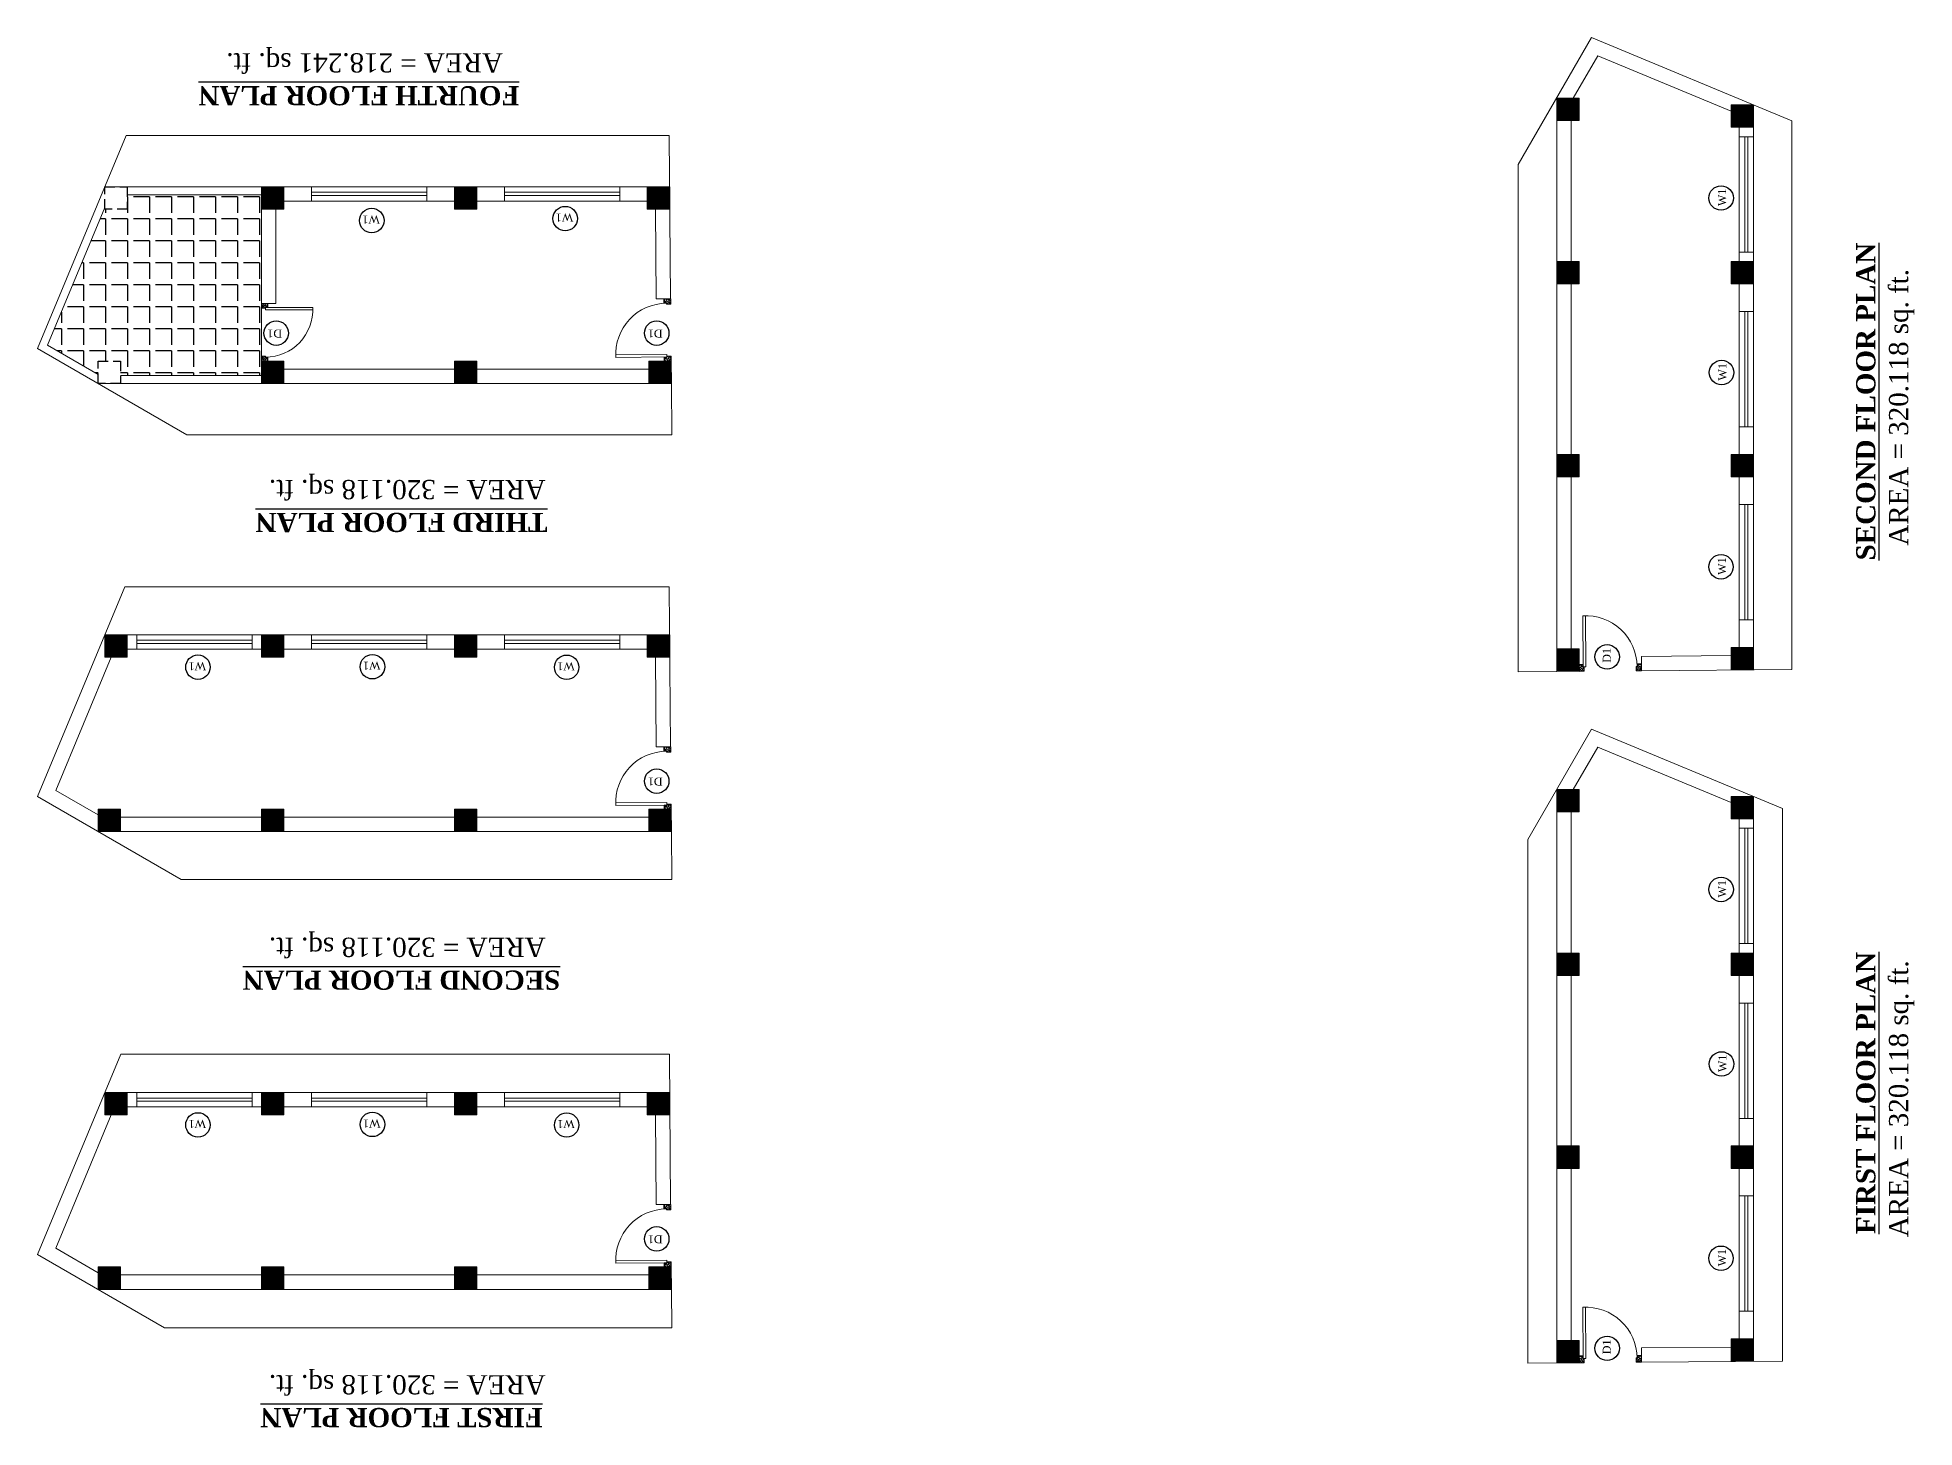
# Model space of a CAD drawing. Header units: inches. Extents: x 20273 to 41102, y -4696 to -1121.
# Drawn here: x 32241 to 33414, y -3314 to -2446 of the extents above; entities that cross this region are included whole.
import ezdxf

# ---------------------------------------------------------------- set-up
doc = ezdxf.new("R2010")
doc.units = ezdxf.units.IN
doc.header["$LTSCALE"] = 5
doc.header["$MEASUREMENT"] = 0
doc.linetypes.add('HIDDEN', pattern=[0.375, 0.25, -0.125])
doc.layers.add('A-WALL', color=7, linetype='Continuous', lineweight=9)
doc.layers.add('DOOR', color=62, linetype='Continuous', lineweight=0)
doc.layers.add('TEXT', color=6, linetype='Continuous')
doc.layers.add('WALL', color=7, linetype='Continuous')
doc.styles.add('ordinary', font='times.ttf')
pattern_1 = [(225, (58756.46304, -6327.00275), (0.08838834765, -0.08838834765), [])]
pattern_2 = [(225, (58756.46304, -6892.73728), (0.08838834765, -0.08838834765), [])]
pattern_3 = [(225, (58756.46304, -6606.83534), (0.08838834765, -0.08838834765), [])]
pattern_4 = [(135, (29525.58807, -29393.44717), (-0.08838834765, -0.08838834765), [])]
pattern_5 = [(135, (29525.58807, -28961.56228), (-0.08838834765, -0.08838834765), [])]

# ---------------------------------------------------------------- blocks, each defined once
blk = doc.blocks.new('A$C27B36B59')
at = {"layer": 'DOOR'}
for p, q in [((0, 4), (0, 0)), ((2.5, 4), (0, 4)), ((0, 0), (3, 0)), ((2.5, 2.5), (2.5, 4)), ((3, 2.5), (2.5, 2.5)), ((3, 0), (3, 2.5))]:
    blk.add_line(p, q, dxfattribs=at)
for centre, radius, start, end in [((-1.4, -0.5), 4.75, 22.1411, 72.838), ((1.3, 2.1), 1.64, 45.138, 144.8948), ((2.2, 0.3), 2.49, 83.3149, 152.658), ((0.1, 0.4), 2.05, 349.4875, 93.6805), ((2, -0.5), 2.01, 58.7447, 166.495), ((-0.1, 0.3), 1.13, 343.542, 86.947), ((2.1, -0.4), 1.17, 38.2816, 160.1519)]:
    blk.add_arc(centre, radius, start, end, dxfattribs=at)
blk = doc.blocks.new('D2')
at = {"layer": 'DOOR'}
for p, q in [((74474, 24047.6), (74474, 24018.1)), ((74474, 24047.6), (74475.5, 24047.6)), ((74475.5, 24047.6), (74475.5, 24018.1))]:
    blk.add_line(p, q, dxfattribs=at)
blk.add_arc((74474, 24047.6), 29.5, 180, 272.9146, dxfattribs=at)
at = {"layer": 'DOOR', "xscale": -1, "rotation": 180}
blk.add_blockref('A$C27B36B59', (74442, 24050.1), dxfattribs=at)
at = {"layer": 'DOOR', "rotation": 180}
blk.add_blockref('A$C27B36B59', (74478, 24050.1), dxfattribs=at)

msp = doc.modelspace()

# ---------------------------------------------------------------- hatches: boundary and pattern name
at = {"layer": 'A-WALL', "ltscale": 5}
h = msp.add_hatch(dxfattribs=at)
h.set_pattern_fill('ANSI31', color=256, angle=90)
h.set_pattern_definition(pattern_5)
h.paths.add_polyline_path([(33190.2, -2484.05), (33190.2, -2498.05), (33204.2, -2498.05), (33204.2, -2484.05)])
h = msp.add_hatch(dxfattribs=at)
h.set_pattern_fill('ANSI31', color=256, angle=90)
h.set_pattern_definition(pattern_5)
h.paths.add_polyline_path([(33299.19, -2488.31), (33299.19, -2502.31), (33313.19, -2502.31), (33313.19, -2488.31)])
h = msp.add_hatch(dxfattribs=at)
h.set_pattern_fill('ANSI31', color=256, angle=180)
h.set_pattern_definition(pattern_1)
h.paths.add_polyline_path([(32395.07, -2539.4), (32381.07, -2539.4), (32381.07, -2553.4), (32395.07, -2553.4)])
h = msp.add_hatch(dxfattribs=at)
h.set_pattern_fill('ANSI31', color=256, angle=180)
h.set_pattern_definition(pattern_1)
h.paths.add_polyline_path([(32515.57, -2539.4), (32501.57, -2539.4), (32501.57, -2553.4), (32515.57, -2553.4)])
h = msp.add_hatch(dxfattribs=at)
h.set_pattern_fill('ANSI31', color=256, angle=180)
h.set_pattern_definition(pattern_1)
h.paths.add_polyline_path([(32636.07, -2539.4), (32622.07, -2539.4), (32622.07, -2553.4), (32636.07, -2553.4)])
h = msp.add_hatch(dxfattribs=at)
h.set_pattern_fill('ANSI31', color=256, angle=90)
h.set_pattern_definition(pattern_5)
h.paths.add_polyline_path([(33204.2, -2586.17), (33190.2, -2586.17), (33190.2, -2600.17), (33204.2, -2600.17)])
h = msp.add_hatch(dxfattribs=at)
h.set_pattern_fill('ANSI31', color=256, angle=90)
h.set_pattern_definition(pattern_5)
h.paths.add_polyline_path([(33313.19, -2600.17), (33313.19, -2586.17), (33299.19, -2586.17), (33299.19, -2600.17)])
h = msp.add_hatch(dxfattribs=at)
h.set_pattern_fill('ANSI31', color=256, angle=180)
h.set_pattern_definition(pattern_1)
h.paths.add_polyline_path([(32395.07, -2648.39), (32381.07, -2648.39), (32381.07, -2662.39), (32395.07, -2662.39)])
h = msp.add_hatch(dxfattribs=at)
h.set_pattern_fill('ANSI31', color=256, angle=180)
h.set_pattern_definition(pattern_1)
h.paths.add_polyline_path([(32501.57, -2648.39), (32501.57, -2662.39), (32515.57, -2662.39), (32515.57, -2648.39)])
h = msp.add_hatch(dxfattribs=at)
h.set_pattern_fill('ANSI31', color=256, angle=180)
h.set_pattern_definition(pattern_1)
h.paths.add_polyline_path([(32623, -2648.39), (32623, -2662.39), (32637, -2662.39), (32637, -2648.39)])
h = msp.add_hatch(dxfattribs=at)
h.set_pattern_fill('ANSI31', color=256, angle=90)
h.set_pattern_definition(pattern_5)
h.paths.add_polyline_path([(33204.2, -2706.67), (33190.2, -2706.67), (33190.2, -2720.67), (33204.2, -2720.67)])
h = msp.add_hatch(dxfattribs=at)
h.set_pattern_fill('ANSI31', color=256, angle=90)
h.set_pattern_definition(pattern_5)
h.paths.add_polyline_path([(33313.19, -2720.67), (33313.19, -2706.67), (33299.19, -2706.67), (33299.19, -2720.67)])
h = msp.add_hatch(dxfattribs=at)
h.set_pattern_fill('ANSI31', color=256, angle=180)
h.set_pattern_definition(pattern_3)
h.paths.add_polyline_path([(32283.21, -2833.23), (32297.21, -2833.23), (32297.21, -2819.23), (32283.21, -2819.23)])
h = msp.add_hatch(dxfattribs=at)
h.set_pattern_fill('ANSI31', color=256, angle=180)
h.set_pattern_definition(pattern_3)
h.paths.add_polyline_path([(32395.07, -2819.23), (32381.07, -2819.23), (32381.07, -2833.23), (32395.07, -2833.23)])
h = msp.add_hatch(dxfattribs=at)
h.set_pattern_fill('ANSI31', color=256, angle=180)
h.set_pattern_definition(pattern_3)
h.paths.add_polyline_path([(32515.57, -2819.23), (32501.57, -2819.23), (32501.57, -2833.23), (32515.57, -2833.23)])
h = msp.add_hatch(dxfattribs=at)
h.set_pattern_fill('ANSI31', color=256, angle=180)
h.set_pattern_definition(pattern_3)
h.paths.add_polyline_path([(32636.07, -2819.23), (32622.07, -2819.23), (32622.07, -2833.23), (32636.07, -2833.23)])
h = msp.add_hatch(dxfattribs=at)
h.set_pattern_fill('ANSI31', color=256, angle=90)
h.set_pattern_definition(pattern_5)
h.paths.add_polyline_path([(33204.2, -2828.1), (33190.2, -2828.1), (33190.2, -2842.1), (33204.2, -2842.1)])
h = msp.add_hatch(dxfattribs=at)
h.set_pattern_fill('ANSI31', color=256, angle=90)
h.set_pattern_definition(pattern_5)
h.paths.add_polyline_path([(33313.19, -2827.17), (33299.19, -2827.17), (33299.19, -2841.17), (33313.19, -2841.17)])
h = msp.add_hatch(dxfattribs=at)
h.set_pattern_fill('ANSI31', color=256, angle=90)
h.set_pattern_definition(pattern_4)
h.paths.add_polyline_path([(33190.2, -2915.94), (33190.2, -2929.94), (33204.2, -2929.94), (33204.2, -2915.94)])
h = msp.add_hatch(dxfattribs=at)
h.set_pattern_fill('ANSI31', color=256, angle=180)
h.set_pattern_definition(pattern_3)
h.paths.add_polyline_path([(32278.95, -2942.22), (32292.95, -2942.22), (32292.95, -2928.22), (32278.95, -2928.22)])
h = msp.add_hatch(dxfattribs=at)
h.set_pattern_fill('ANSI31', color=256, angle=180)
h.set_pattern_definition(pattern_3)
h.paths.add_polyline_path([(32395.07, -2928.22), (32381.07, -2928.22), (32381.07, -2942.22), (32395.07, -2942.22)])
h = msp.add_hatch(dxfattribs=at)
h.set_pattern_fill('ANSI31', color=256, angle=180)
h.set_pattern_definition(pattern_3)
h.paths.add_polyline_path([(32501.57, -2928.22), (32501.57, -2942.22), (32515.57, -2942.22), (32515.57, -2928.22)])
h = msp.add_hatch(dxfattribs=at)
h.set_pattern_fill('ANSI31', color=256, angle=180)
h.set_pattern_definition(pattern_3)
h.paths.add_polyline_path([(32623, -2928.22), (32623, -2942.22), (32637, -2942.22), (32637, -2928.22)])
h = msp.add_hatch(dxfattribs=at)
h.set_pattern_fill('ANSI31', color=256, angle=90)
h.set_pattern_definition(pattern_4)
h.paths.add_polyline_path([(33299.19, -2920.19), (33299.19, -2934.19), (33313.19, -2934.19), (33313.19, -2920.19)])
h = msp.add_hatch(dxfattribs=at)
h.set_pattern_fill('ANSI31', color=256, angle=90)
h.set_pattern_definition(pattern_4)
h.paths.add_polyline_path([(33204.2, -3018.06), (33190.2, -3018.06), (33190.2, -3032.06), (33204.2, -3032.06)])
h = msp.add_hatch(dxfattribs=at)
h.set_pattern_fill('ANSI31', color=256, angle=90)
h.set_pattern_definition(pattern_4)
h.paths.add_polyline_path([(33313.19, -3032.06), (33313.19, -3018.06), (33299.19, -3018.06), (33299.19, -3032.06)])
h = msp.add_hatch(dxfattribs=at)
h.set_pattern_fill('ANSI31', color=256, angle=180)
h.set_pattern_definition(pattern_2)
h.paths.add_polyline_path([(32283.21, -3119.14), (32297.21, -3119.14), (32297.21, -3105.14), (32283.21, -3105.14)])
h = msp.add_hatch(dxfattribs=at)
h.set_pattern_fill('ANSI31', color=256, angle=180)
h.set_pattern_definition(pattern_2)
h.paths.add_polyline_path([(32395.07, -3105.14), (32381.07, -3105.14), (32381.07, -3119.14), (32395.07, -3119.14)])
h = msp.add_hatch(dxfattribs=at)
h.set_pattern_fill('ANSI31', color=256, angle=180)
h.set_pattern_definition(pattern_2)
h.paths.add_polyline_path([(32515.57, -3105.14), (32501.57, -3105.14), (32501.57, -3119.14), (32515.57, -3119.14)])
h = msp.add_hatch(dxfattribs=at)
h.set_pattern_fill('ANSI31', color=256, angle=180)
h.set_pattern_definition(pattern_2)
h.paths.add_polyline_path([(32622.07, -3105.14), (32622.07, -3119.14), (32636.07, -3119.14), (32636.07, -3105.14)])
h = msp.add_hatch(dxfattribs=at)
h.set_pattern_fill('ANSI31', color=256, angle=90)
h.set_pattern_definition(pattern_4)
h.paths.add_polyline_path([(33204.2, -3138.56), (33190.2, -3138.56), (33190.2, -3152.56), (33204.2, -3152.56)])
h = msp.add_hatch(dxfattribs=at)
h.set_pattern_fill('ANSI31', color=256, angle=90)
h.set_pattern_definition(pattern_4)
h.paths.add_polyline_path([(33313.19, -3152.56), (33313.19, -3138.56), (33299.19, -3138.56), (33299.19, -3152.56)])
h = msp.add_hatch(dxfattribs=at)
h.set_pattern_fill('ANSI31', color=256, angle=180)
h.set_pattern_definition(pattern_2)
h.paths.add_polyline_path([(32278.95, -3228.13), (32292.95, -3228.13), (32292.95, -3214.13), (32278.95, -3214.13)])
h = msp.add_hatch(dxfattribs=at)
h.set_pattern_fill('ANSI31', color=256, angle=180)
h.set_pattern_definition(pattern_2)
h.paths.add_polyline_path([(32381.07, -3214.13), (32381.07, -3228.13), (32395.07, -3228.13), (32395.07, -3214.13)])
h = msp.add_hatch(dxfattribs=at)
h.set_pattern_fill('ANSI31', color=256, angle=180)
h.set_pattern_definition(pattern_2)
h.paths.add_polyline_path([(32501.57, -3214.13), (32501.57, -3228.13), (32515.57, -3228.13), (32515.57, -3214.13)])
h = msp.add_hatch(dxfattribs=at)
h.set_pattern_fill('ANSI31', color=256, angle=180)
h.set_pattern_definition(pattern_2)
h.paths.add_polyline_path([(32623, -3214.13), (32623, -3228.13), (32637, -3228.13), (32637, -3214.13)])
h = msp.add_hatch(dxfattribs=at)
h.set_pattern_fill('ANSI31', color=256, angle=90)
h.set_pattern_definition(pattern_4)
h.paths.add_polyline_path([(33313.19, -3259.06), (33299.19, -3259.06), (33299.19, -3273.06), (33313.19, -3273.06)])
h = msp.add_hatch(dxfattribs=at)
h.set_pattern_fill('ANSI31', color=256, angle=90)
h.set_pattern_definition(pattern_4)
h.paths.add_polyline_path([(33204.2, -3259.98), (33190.2, -3259.98), (33190.2, -3273.98), (33204.2, -3273.98)])
at = {"layer": 'WALL', "linetype": 'ByBlock', "ltscale": 5, "true_color": 0xf8991e}
h = msp.add_hatch(dxfattribs=at)
h.set_pattern_fill('ANGLE', color=30, scale=50, angle=180)
h.set_pattern_definition([(180, (60677.246, -6327.003), (-2e-15, -13.75), [10, -3.75]), (270, (60677.246, -6327.003), (13.75, -3e-15), [10, -3.75])])
h.paths.add_polyline_path([(32247.44, -2638.4), (32278.95, -2656.62), (32278.95, -2648.39), (32292.95, -2648.39), (32292.95, -2657.39), (32381.07, -2657.39), (32381.07, -2612.39), (32381.07, -2544.4), (32297.21, -2544.4), (32297.21, -2553.4), (32283.21, -2553.4), (32283.21, -2552.42)])

# ---------------------------------------------------------------- linework, layer by layer
at = {"layer": 'A-WALL', "ltscale": 5}
for p, q in [((33212.05, -2446.23), (33166.2, -2525.58)), ((33337.19, -2498.29), (33212.05, -2446.23)), ((33215.89, -2457.58), (33200.59, -2484.05)), ((33299.19, -2492.23), (33215.89, -2457.58)), ((33190.2, -2484.05), (33190.2, -2842.22)), ((33313.19, -2841.17), (33313.19, -2488.31)), ((32296.52, -2507.4), (32241.14, -2640.54)), ((32635.8, -2507.4), (32296.52, -2507.4)), ((32636.67, -2609.39), (32635.8, -2507.4)), ((33199.2, -2498.05), (33199.2, -2586.17)), ((33304.19, -2502.31), (33304.19, -2586.17)), ((33304.19, -2508.24), (33313.19, -2508.24)), ((33307.69, -2580.24), (33307.69, -2508.24)), ((33309.69, -2580.24), (33309.69, -2508.24)), ((33337.19, -2840.97), (33337.19, -2498.29)), ((33166.2, -2525.58), (33166.2, -2842.42)), ((32636.07, -2539.4), (32283.21, -2539.4)), ((32381.07, -2544.4), (32297.21, -2544.4)), ((32412.32, -2548.4), (32412.32, -2539.4)), ((32484.32, -2542.9), (32412.32, -2542.9)), ((32484.32, -2548.4), (32484.32, -2539.4)), ((32532.82, -2548.4), (32532.82, -2539.4)), ((32604.82, -2542.9), (32532.82, -2542.9)), ((32604.82, -2548.4), (32604.82, -2539.4)), ((32283.21, -2552.42), (32247.44, -2638.4)), ((32381.07, -2612.39), (32381.07, -2553.4)), ((32390.07, -2612.39), (32390.07, -2553.4)), ((32395.07, -2548.4), (32501.57, -2548.4)), ((32484.32, -2544.9), (32412.32, -2544.9)), ((32515.57, -2548.4), (32622.07, -2548.4)), ((32604.82, -2544.9), (32532.82, -2544.9)), ((32627.67, -2609.39), (32627.19, -2553.4)), ((33304.19, -2580.24), (33313.19, -2580.24)), ((33199.2, -2600.17), (33199.2, -2706.67)), ((33304.19, -2600.17), (33304.19, -2706.67)), ((32381.07, -2612.39), (32390.07, -2612.39)), ((32381.07, -2648.39), (32381.07, -2612.39)), ((32627.67, -2609.39), (32636.67, -2609.39)), ((33304.19, -2617.42), (33313.19, -2617.42)), ((33307.69, -2689.42), (33307.69, -2617.42)), ((33309.69, -2689.42), (33309.69, -2617.42)), ((32241.14, -2640.54), (32334.33, -2694.39)), ((32247.44, -2638.4), (32278.95, -2656.62)), ((32637.12, -2662.39), (32637, -2648.39)), ((32292.95, -2657.39), (32381.07, -2657.39)), ((32395.07, -2653.39), (32501.57, -2653.39)), ((32515.57, -2653.39), (32623, -2653.39)), ((32278.95, -2662.39), (32637.12, -2662.39)), ((32637.39, -2694.39), (32637.12, -2662.39)), ((32334.33, -2694.39), (32637.39, -2694.39)), ((33304.19, -2689.42), (33313.19, -2689.42)), ((33199.2, -2720.67), (33199.2, -2828.1)), ((33304.19, -2720.67), (33304.19, -2827.17)), ((33304.19, -2737.92), (33313.19, -2737.92)), ((33307.69, -2809.92), (33307.69, -2737.92)), ((33309.69, -2809.92), (33309.69, -2737.92)), ((32295.69, -2789.23), (32241.14, -2920.37)), ((32635.82, -2789.23), (32295.69, -2789.23)), ((32636.67, -2889.23), (32635.82, -2789.23)), ((33304.19, -2809.92), (33313.19, -2809.92)), ((32636.07, -2819.23), (32283.21, -2819.23)), ((32303.14, -2828.23), (32303.14, -2819.23)), ((32375.14, -2822.73), (32303.14, -2822.73)), ((32375.14, -2824.73), (32303.14, -2824.73)), ((32375.14, -2828.23), (32375.14, -2819.23)), ((32412.32, -2828.23), (32412.32, -2819.23)), ((32484.32, -2822.73), (32412.32, -2822.73)), ((32484.32, -2824.73), (32412.32, -2824.73)), ((32484.32, -2828.23), (32484.32, -2819.23)), ((32532.82, -2828.23), (32532.82, -2819.23)), ((32604.82, -2822.73), (32532.82, -2822.73)), ((32604.82, -2824.73), (32532.82, -2824.73)), ((32604.82, -2828.23), (32604.82, -2819.23)), ((32287.13, -2833.23), (32252.48, -2916.53)), ((32297.21, -2828.23), (32381.07, -2828.23)), ((32395.07, -2828.23), (32501.57, -2828.23)), ((32515.57, -2828.23), (32622.07, -2828.23)), ((32627.67, -2889.23), (32627.19, -2833.23)), ((33243.2, -2832.77), (33299.19, -2832.29)), ((33243.2, -2832.77), (33243.2, -2841.77)), ((33166.2, -2842.42), (33190.2, -2842.22)), ((33190.2, -2842.22), (33204.2, -2842.1)), ((33243.2, -2841.77), (33337.19, -2840.97)), ((33212.05, -2878.12), (33172.2, -2947.09)), ((33331.19, -2927.68), (33212.05, -2878.12)), ((32627.67, -2889.23), (32636.67, -2889.23)), ((33215.89, -2889.46), (33200.59, -2915.94)), ((33299.19, -2924.12), (33215.89, -2889.46)), ((32252.48, -2916.53), (32278.95, -2931.83)), ((33190.2, -2915.94), (33190.2, -3274.1)), ((32241.14, -2920.37), (32330.87, -2972.22)), ((32637.12, -2942.22), (32637, -2928.22)), ((33199.2, -2929.94), (33199.2, -3018.06)), ((33313.19, -3273.06), (33313.19, -2920.19)), ((33331.19, -3272.91), (33331.19, -2927.68)), ((32278.95, -2942.22), (32637.12, -2942.22)), ((32292.95, -2933.22), (32381.07, -2933.22)), ((32395.07, -2933.22), (32501.57, -2933.22)), ((32515.57, -2933.22), (32623, -2933.22)), ((32637.37, -2972.22), (32637.12, -2942.22)), ((33304.19, -2934.19), (33304.19, -3018.06)), ((33304.19, -2940.13), (33313.19, -2940.13)), ((33307.69, -3012.13), (33307.69, -2940.13)), ((33309.69, -3012.13), (33309.69, -2940.13)), ((33172.2, -2947.09), (33172.2, -3274.25)), ((32330.87, -2972.22), (32637.37, -2972.22)), ((33304.19, -3012.13), (33313.19, -3012.13)), ((33199.2, -3032.06), (33199.2, -3138.56)), ((33304.19, -3032.06), (33304.19, -3138.56)), ((33304.19, -3049.31), (33313.19, -3049.31)), ((33307.69, -3121.31), (33307.69, -3049.31)), ((33309.69, -3121.31), (33309.69, -3049.31)), ((32293.19, -3081.14), (32241.14, -3206.27)), ((32635.87, -3081.14), (32293.19, -3081.14)), ((32636.67, -3175.13), (32635.87, -3081.14)), ((32636.07, -3105.14), (32283.21, -3105.14)), ((32303.14, -3114.14), (32303.14, -3105.14)), ((32375.14, -3114.14), (32375.14, -3105.14)), ((32412.32, -3114.14), (32412.32, -3105.14)), ((32484.32, -3114.14), (32484.32, -3105.14)), ((32532.82, -3114.14), (32532.82, -3105.14)), ((32604.82, -3114.14), (32604.82, -3105.14)), ((32297.21, -3114.14), (32381.07, -3114.14)), ((32375.14, -3108.64), (32303.14, -3108.64)), ((32375.14, -3110.64), (32303.14, -3110.64)), ((32395.07, -3114.14), (32501.57, -3114.14)), ((32484.32, -3108.64), (32412.32, -3108.64)), ((32484.32, -3110.64), (32412.32, -3110.64)), ((32515.57, -3114.14), (32622.07, -3114.14)), ((32604.82, -3108.64), (32532.82, -3108.64)), ((32604.82, -3110.64), (32532.82, -3110.64)), ((32287.13, -3119.14), (32252.48, -3202.43)), ((32627.67, -3175.13), (32627.19, -3119.14)), ((33304.19, -3121.31), (33313.19, -3121.31)), ((33199.2, -3152.56), (33199.2, -3259.98)), ((33304.19, -3152.56), (33304.19, -3259.06)), ((32627.67, -3175.13), (32636.67, -3175.13)), ((33304.19, -3169.81), (33313.19, -3169.81)), ((33307.69, -3241.81), (33307.69, -3169.81)), ((33309.69, -3241.81), (33309.69, -3169.81)), ((32241.14, -3206.27), (32320.48, -3252.13)), ((32252.48, -3202.43), (32278.95, -3217.73)), ((32292.95, -3219.13), (32381.07, -3219.13)), ((32395.07, -3219.13), (32501.57, -3219.13)), ((32515.57, -3219.13), (32623, -3219.13)), ((32637.12, -3228.13), (32637, -3214.13)), ((32278.95, -3228.13), (32637.12, -3228.13)), ((32637.32, -3252.13), (32637.12, -3228.13)), ((33304.19, -3241.81), (33313.19, -3241.81)), ((32320.48, -3252.13), (32637.32, -3252.13)), ((33243.2, -3264.65), (33299.19, -3264.18)), ((33243.2, -3264.65), (33243.2, -3273.65)), ((33172.2, -3274.25), (33190.2, -3274.1)), ((33190.2, -3274.1), (33204.2, -3273.98)), ((33243.2, -3273.65), (33331.19, -3272.91))]:
    msp.add_line(p, q, dxfattribs=at)
for points in [[(33190.2, -2498.05), (33190.2, -2484.05), (33204.2, -2484.05), (33204.2, -2498.05)], [(33299.19, -2502.31), (33299.19, -2488.31), (33313.19, -2488.31), (33313.19, -2502.31)], [(32395.07, -2553.4), (32381.07, -2553.4), (32381.07, -2539.4), (32395.07, -2539.4)], [(32515.57, -2553.4), (32501.57, -2553.4), (32501.57, -2539.4), (32515.57, -2539.4)], [(32636.07, -2553.4), (32622.07, -2553.4), (32622.07, -2539.4), (32636.07, -2539.4)], [(33190.2, -2600.17), (33190.2, -2586.17), (33204.2, -2586.17), (33204.2, -2600.17)], [(33299.19, -2600.17), (33299.19, -2586.17), (33313.19, -2586.17), (33313.19, -2600.17)], [(32395.07, -2662.39), (32381.07, -2662.39), (32381.07, -2648.39), (32395.07, -2648.39)], [(32515.57, -2662.39), (32501.57, -2662.39), (32501.57, -2648.39), (32515.57, -2648.39)], [(32637, -2662.39), (32623, -2662.39), (32623, -2648.39), (32637, -2648.39)], [(33190.2, -2720.67), (33190.2, -2706.67), (33204.2, -2706.67), (33204.2, -2720.67)], [(33299.19, -2720.67), (33299.19, -2706.67), (33313.19, -2706.67), (33313.19, -2720.67)], [(32297.21, -2833.23), (32283.21, -2833.23), (32283.21, -2819.23), (32297.21, -2819.23)], [(32395.07, -2833.23), (32381.07, -2833.23), (32381.07, -2819.23), (32395.07, -2819.23)], [(32515.57, -2833.23), (32501.57, -2833.23), (32501.57, -2819.23), (32515.57, -2819.23)], [(32636.07, -2833.23), (32622.07, -2833.23), (32622.07, -2819.23), (32636.07, -2819.23)], [(33190.2, -2842.1), (33190.2, -2828.1), (33204.2, -2828.1), (33204.2, -2842.1)], [(33299.19, -2841.17), (33299.19, -2827.17), (33313.19, -2827.17), (33313.19, -2841.17)], [(33190.2, -2929.94), (33190.2, -2915.94), (33204.2, -2915.94), (33204.2, -2929.94)], [(32292.95, -2942.22), (32278.95, -2942.22), (32278.95, -2928.22), (32292.95, -2928.22)], [(32395.07, -2942.22), (32381.07, -2942.22), (32381.07, -2928.22), (32395.07, -2928.22)], [(32515.57, -2942.22), (32501.57, -2942.22), (32501.57, -2928.22), (32515.57, -2928.22)], [(32637, -2942.22), (32623, -2942.22), (32623, -2928.22), (32637, -2928.22)], [(33299.19, -2934.19), (33299.19, -2920.19), (33313.19, -2920.19), (33313.19, -2934.19)], [(33190.2, -3032.06), (33190.2, -3018.06), (33204.2, -3018.06), (33204.2, -3032.06)], [(33299.19, -3032.06), (33299.19, -3018.06), (33313.19, -3018.06), (33313.19, -3032.06)], [(32297.21, -3119.14), (32283.21, -3119.14), (32283.21, -3105.14), (32297.21, -3105.14)], [(32395.07, -3119.14), (32381.07, -3119.14), (32381.07, -3105.14), (32395.07, -3105.14)], [(32515.57, -3119.14), (32501.57, -3119.14), (32501.57, -3105.14), (32515.57, -3105.14)], [(32636.07, -3119.14), (32622.07, -3119.14), (32622.07, -3105.14), (32636.07, -3105.14)], [(33190.2, -3152.56), (33190.2, -3138.56), (33204.2, -3138.56), (33204.2, -3152.56)], [(33299.19, -3152.56), (33299.19, -3138.56), (33313.19, -3138.56), (33313.19, -3152.56)], [(32292.95, -3228.13), (32278.95, -3228.13), (32278.95, -3214.13), (32292.95, -3214.13)], [(32395.07, -3228.13), (32381.07, -3228.13), (32381.07, -3214.13), (32395.07, -3214.13)], [(32515.57, -3228.13), (32501.57, -3228.13), (32501.57, -3214.13), (32515.57, -3214.13)], [(32637, -3228.13), (32623, -3228.13), (32623, -3214.13), (32637, -3214.13)], [(33299.19, -3273.06), (33299.19, -3259.06), (33313.19, -3259.06), (33313.19, -3273.06)], [(33190.2, -3273.98), (33190.2, -3259.98), (33204.2, -3259.98), (33204.2, -3273.98)]]:
    msp.add_lwpolyline(points, close=True, dxfattribs=at)
at = {"layer": 'TEXT'}
for centre in [(33292.93, -2546.46), (32449.96, -2560.54), (32570.77, -2559.31), (32390.23, -2630.86), (32627.97, -2630.86), (33293.21, -2655.47), (33292.86, -2776.81), (33221.73, -2833.06), (32341.36, -2839.5), (32450.37, -2839.21), (32571.71, -2839.57), (32627.97, -2910.7), (33292.93, -2978.35), (33293.21, -3087.35), (32341.36, -3125.4), (32450.37, -3125.11), (32571.71, -3125.47), (32627.97, -3196.6), (33292.86, -3208.7), (33221.73, -3264.95)]:
    msp.add_circle(centre, 7.64, dxfattribs=at)
at = {"layer": 'WALL', "color": 2, "linetype": 'HIDDEN', "ltscale": 5}
for points in [[(32297.21, -2553.4), (32283.21, -2553.4), (32283.21, -2539.4), (32297.21, -2539.4)], [(32292.95, -2662.39), (32278.95, -2662.39), (32278.95, -2648.39), (32292.95, -2648.39)]]:
    msp.add_lwpolyline(points, close=True, dxfattribs=at)

# ---------------------------------------------------------------- block references
at = {"layer": 'WALL', "color": 2, "linetype": 'ByBlock', "rotation": 90.00000000019512}
msp.add_blockref('D2', (56431.16, -77090.34), dxfattribs=at)
at = {"layer": 'WALL', "color": 2, "linetype": 'ByBlock', "xscale": 1.083333333326322, "yscale": 1.083333333326322, "zscale": 1.083333333326322}
for p, rotation in [((5899.63, 77812.27), 270.4857626914851), ((113664.86, 23895.28), 180.485762691485), ((5899.63, 77532.43), 270.4857626914851), ((5899.63, 77246.53), 270.4857626914851), ((113664.86, 23463.39), 180.4857626914851)]:
    msp.add_blockref('D2', p, dxfattribs=dict(at, rotation=rotation))

# ---------------------------------------------------------------- texts
at = {"layer": 'TEXT', "style": 'ordinary'}
for s, rotation, p in [('W1', 90.00039, (33295.99, -2551.49)), ('W1', 180.00039, (32575.8, -2556.25)), ('W1', 180.00039, (32455, -2557.47)), ('D1', 180, (32393.94, -2628.63)), ('D1', 180, (32631.67, -2628.63)), ('W1', 90.00039, (33296.27, -2660.5)), ('W1', 90.00039, (33295.92, -2781.85)), ('W1', 180.00039, (32346.4, -2836.43)), ('W1', 180.00039, (32455.4, -2836.15)), ('W1', 180.00039, (32576.75, -2836.5)), ('D1', 90, (33223.96, -2836.77)), ('D1', 180, (32631.67, -2908.46)), ('W1', 90.00039, (33295.99, -2983.38)), ('W1', 90.00039, (33296.27, -3092.38)), ('W1', 180.00039, (32346.4, -3122.34)), ('W1', 180.00039, (32455.4, -3122.05)), ('W1', 180.00039, (32576.75, -3122.4)), ('D1', 180, (32631.67, -3194.37)), ('W1', 90.00039, (33295.92, -3213.73)), ('D1', 90, (33223.96, -3268.66))]:
    msp.add_text(s, height=5, rotation=rotation, dxfattribs=at).set_placement(p)
at = {"layer": 'TEXT', "char_height": 12, "width": 219.8151, "attachment_point": 8, "style": 'ordinary'}
for s, insert, rotation in [('AREA = 218.241 sq. ft.', (32445.45, -2452.16), 179.99961), ('{\\fTimes New Roman|b1|i0|c0|p18;\\LFOURTH FLOOR PLAN}', (32441.87, -2476.4), 179.99961), ('{\\fTimes New Roman|b1|i0|c0|p18;\\LSECOND FLOOR PLAN}', (33389.48, -2673.61), 89.99961), ('AREA = 320.118 sq. ft.', (33413.72, -2677.19), 89.99961), ('AREA = 320.118 sq. ft.', (32472.1, -2718.7), 179.99961), ('{\\fTimes New Roman|b1|i0|c0|p18;\\LTHIRD FLOOR PLAN}', (32468.51, -2742.94), 179.99961), ('AREA = 320.118 sq. ft.', (32472.1, -3004.6), 179.99961), ('{\\fTimes New Roman|b1|i0|c0|p18;\\LFIRST FLOOR PLAN}', (33389.48, -3105.49), 89.99961), ('AREA = 320.118 sq. ft.', (33413.72, -3109.08), 89.99961), ('{\\fTimes New Roman|b1|i0|c0|p18;\\LSECOND FLOOR PLAN}', (32468.51, -3028.84), 179.99961), ('AREA = 320.118 sq. ft.', (32472.1, -3277.82), 179.99961), ('{\\fTimes New Roman|b1|i0|c0|p18;\\LFIRST FLOOR PLAN}', (32468.51, -3302.06), 179.99961)]:
    msp.add_mtext(s, dxfattribs=dict(at, insert=insert, rotation=rotation))

doc.saveas('drawing.dxf')
